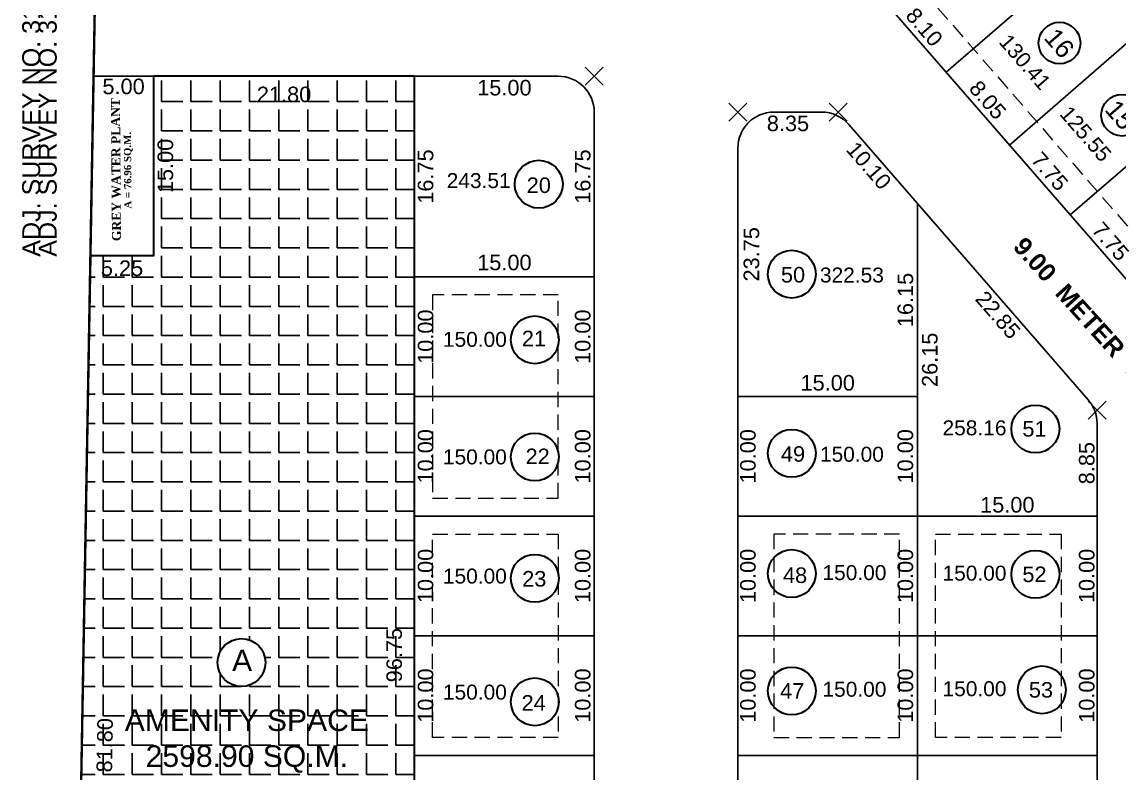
# Model space of a CAD drawing. Header units: millimetres. Extents: x 26213 to 35402, y -1028 to 2462.
# Drawn here: x 34952.4 to 35044, y 660.9 to 723.6 of the extents above; entities that cross this region are included whole.
import ezdxf
from ezdxf.enums import TextEntityAlignment as Align

# ---------------------------------------------------------------- set-up
doc = ezdxf.new("R2010")
doc.units = ezdxf.units.MM
doc.header["$PDMODE"] = 3
doc.header["$PDSIZE"] = 0.75
for name, pattern in [('1', [0]), ('DASHED', [19.05, 12.7, -6.35]), ('DASHED2', [9.525, 6.35, -3.175])]:
    doc.linetypes.add(name, pattern=pattern)
for name, color, linetype in [('adj. gat no', 76, 'Continuous'), ('AREA', 7, 'Continuous'), ('Chamber', 7, '1'), ('DIMEMSION', 7, 'Continuous'), ('NUMBRING', 162, 'Continuous'), ('POINT', 190, 'Continuous'), ('ROAD', 7, 'Continuous'), ('SOLID HATCH', 253, 'Continuous')]:
    doc.layers.add(name, color=color, linetype=linetype)
doc.layers.add('CIRCLE', color=197, linetype='Continuous', lineweight=30)
doc.layers.add('LAYOUT PLAN', color=7, linetype='Continuous', lineweight=25)
doc.styles.add('KAUSTUBH', font='timesbd.ttf')
doc.styles.get("Standard").update_dxf_attribs({"font": 'arial.ttf'})
doc.dimstyles.new('LAYOUT PLAN', dxfattribs={"dimtxt": 1.3, "dimasz": 1, "dimexe": 0.18, "dimexo": 0.0625, "dimgap": 0.09, "dimtad": 0, "dimrnd": 0.05, "dimzin": 0, "dimdsep": 46, "dimtxsty": 'Standard', "dimcen": 0, "dimse1": 1, "dimse2": 1, "dimsd1": 1, "dimsd2": 1, "dimadec": 0, "dimazin": 0, "dimtfac": 1, "dimtofl": 0, "dimtmove": 0, "dimatfit": 3, "dimfxl": 1, "dimtolj": 1, "dimtzin": 0, "dimarcsym": 0})

# ---------------------------------------------------------------- blocks, each defined once
blk = doc.blocks.new('*D3396')
at = {"layer": 'Defpoints', "color": 0, "ltscale": 2}
for p in [(34958.364, 719.106), (34963.364, 719.106), (34963.364, 718.247)]:
    blk.add_point(p, dxfattribs=at)
at = {"layer": 'LAYOUT PLAN', "color": 0, "ltscale": 2, "insert": (34960.864, 718.247), "char_height": 1.3, "attachment_point": 5}
blk.add_mtext('\\A1;5.00', dxfattribs=at)
blk = doc.blocks.new('*D3723')
at = {"layer": 'Defpoints', "color": 0, "ltscale": 2}
for p in [(35041.307, 662.335), (35042.167, 662.335), (35042.167, 652.335)]:
    blk.add_point(p, dxfattribs=at)
at = {"layer": 'DIMEMSION', "color": 0, "ltscale": 2, "insert": (35041.307, 657.335), "char_height": 1.3, "attachment_point": 5, "rotation": 90}
blk.add_mtext('\\A1;10.00', dxfattribs=at)
blk = doc.blocks.new('*D3724')
at = {"layer": 'Defpoints', "color": 0, "ltscale": 2}
for p in [(35041.307, 672.335), (35042.167, 672.335), (35042.167, 662.335)]:
    blk.add_point(p, dxfattribs=at)
at = {"layer": 'DIMEMSION', "color": 0, "ltscale": 2, "insert": (35041.307, 667.335), "char_height": 1.3, "attachment_point": 5, "rotation": 90}
blk.add_mtext('\\A1;10.00', dxfattribs=at)
blk = doc.blocks.new('*D3725')
at = {"layer": 'Defpoints', "color": 0, "ltscale": 2}
for p in [(35041.307, 682.335), (35042.167, 682.335), (35042.167, 672.335)]:
    blk.add_point(p, dxfattribs=at)
at = {"layer": 'DIMEMSION', "color": 0, "ltscale": 2, "insert": (35041.307, 677.335), "char_height": 1.3, "attachment_point": 5, "rotation": 90}
blk.add_mtext('\\A1;10.00', dxfattribs=at)
blk = doc.blocks.new('*D3726')
at = {"layer": 'Defpoints', "color": 0, "ltscale": 2}
for p in [(35041.307, 691.198), (35042.167, 691.198), (35042.167, 682.335)]:
    blk.add_point(p, dxfattribs=at)
at = {"layer": 'DIMEMSION', "color": 0, "ltscale": 2, "insert": (35041.307, 686.767), "char_height": 1.3, "attachment_point": 5, "rotation": 90}
blk.add_mtext('\\A1;8.85', dxfattribs=at)
blk = doc.blocks.new('*D3727')
at = {"layer": 'Defpoints', "color": 0, "ltscale": 2}
for p in [(35027.167, 708.468), (35026.384, 707.788), (35042.167, 691.198)]:
    blk.add_point(p, dxfattribs=at)
at = {"layer": 'DIMEMSION', "color": 0, "ltscale": 2, "insert": (35033.884, 699.153), "char_height": 1.3, "attachment_point": 5, "rotation": 310.97595}
blk.add_mtext('\\A1;22.85', dxfattribs=at)
blk = doc.blocks.new('*D3736')
at = {"layer": 'Defpoints', "color": 0, "ltscale": 2}
for p in [(35026.16, 662.335), (35027.167, 662.335), (35027.167, 652.335)]:
    blk.add_point(p, dxfattribs=at)
at = {"layer": 'DIMEMSION', "color": 0, "ltscale": 2, "insert": (35026.16, 657.335), "char_height": 1.3, "attachment_point": 5, "rotation": 90}
blk.add_mtext('\\A1;10.00', dxfattribs=at)
blk = doc.blocks.new('*D3737')
at = {"layer": 'Defpoints', "color": 0, "ltscale": 2}
for p in [(35026.16, 672.335), (35027.167, 672.335), (35027.167, 662.335)]:
    blk.add_point(p, dxfattribs=at)
at = {"layer": 'DIMEMSION', "color": 0, "ltscale": 2, "insert": (35026.16, 667.335), "char_height": 1.3, "attachment_point": 5, "rotation": 90}
blk.add_mtext('\\A1;10.00', dxfattribs=at)
blk = doc.blocks.new('*D3738')
at = {"layer": 'Defpoints', "color": 0, "ltscale": 2}
for p in [(35026.16, 682.335), (35027.167, 682.335), (35027.167, 672.335)]:
    blk.add_point(p, dxfattribs=at)
at = {"layer": 'DIMEMSION', "color": 0, "ltscale": 2, "insert": (35026.16, 677.335), "char_height": 1.3, "attachment_point": 5, "rotation": 90}
blk.add_mtext('\\A1;10.00', dxfattribs=at)
blk = doc.blocks.new('*D3739')
at = {"layer": 'Defpoints', "color": 0, "ltscale": 2}
for p in [(35026.16, 692.335), (35027.167, 692.335), (35027.167, 682.335)]:
    blk.add_point(p, dxfattribs=at)
at = {"layer": 'DIMEMSION', "color": 0, "ltscale": 2, "insert": (35026.16, 687.335), "char_height": 1.3, "attachment_point": 5, "rotation": 90}
blk.add_mtext('\\A1;10.00', dxfattribs=at)
blk = doc.blocks.new('*D3740')
at = {"layer": 'Defpoints', "color": 0, "ltscale": 2}
for p in [(35026.16, 708.468), (35027.167, 708.468), (35027.167, 692.335)]:
    blk.add_point(p, dxfattribs=at)
at = {"layer": 'DIMEMSION', "color": 0, "ltscale": 2, "insert": (35026.16, 700.402), "char_height": 1.3, "attachment_point": 5, "rotation": 90}
blk.add_mtext('\\A1;16.15', dxfattribs=at)
blk = doc.blocks.new('*D3741')
at = {"layer": 'Defpoints', "color": 0, "ltscale": 2}
for p in [(35027.167, 708.468), (35027.167, 682.335), (35028.199, 682.335)]:
    blk.add_point(p, dxfattribs=at)
at = {"layer": 'DIMEMSION', "color": 0, "ltscale": 2, "insert": (35028.199, 695.402), "char_height": 1.3, "attachment_point": 5, "rotation": 90}
blk.add_mtext('\\A1;26.15', dxfattribs=at)
blk = doc.blocks.new('*D3742')
at = {"layer": 'Defpoints', "color": 0, "ltscale": 2}
for p in [(35020.534, 716.106), (35019.788, 715.458), (35027.167, 708.468)]:
    blk.add_point(p, dxfattribs=at)
at = {"layer": 'DIMEMSION', "color": 0, "ltscale": 2, "insert": (35023.104, 711.639), "char_height": 1.3, "attachment_point": 5, "rotation": 310.97595}
blk.add_mtext('\\A1;10.10', dxfattribs=at)
blk = doc.blocks.new('*D3387')
at = {"layer": 'Defpoints', "color": 0, "ltscale": 2}
for p in [(35012.167, 716.106), (35020.534, 716.106), (35012.167, 715.155)]:
    blk.add_point(p, dxfattribs=at)
at = {"layer": 'DIMEMSION', "color": 0, "ltscale": 2, "insert": (35016.35, 715.155), "char_height": 1.3, "attachment_point": 5}
blk.add_mtext('\\A1;8.35', dxfattribs=at)
blk = doc.blocks.new('*D3743')
at = {"layer": 'Defpoints', "color": 0, "ltscale": 2}
for p in [(35012.167, 716.106), (35012.167, 692.335), (35013.305, 692.335)]:
    blk.add_point(p, dxfattribs=at)
at = {"layer": 'DIMEMSION', "color": 0, "ltscale": 2, "insert": (35013.305, 704.22), "char_height": 1.3, "attachment_point": 5, "rotation": 90}
blk.add_mtext('\\A1;23.75', dxfattribs=at)
blk = doc.blocks.new('*D3744')
at = {"layer": 'Defpoints', "color": 0, "ltscale": 2}
for p in [(35027.167, 693.472), (35012.167, 692.335), (35027.167, 692.335)]:
    blk.add_point(p, dxfattribs=at)
at = {"layer": 'DIMEMSION', "color": 0, "ltscale": 2, "insert": (35019.667, 693.472), "char_height": 1.3, "attachment_point": 5}
blk.add_mtext('\\A1;15.00', dxfattribs=at)
blk = doc.blocks.new('*D3745')
at = {"layer": 'Defpoints', "color": 0, "ltscale": 2}
for p in [(35012.167, 692.335), (35012.167, 682.335), (35013.01, 682.335)]:
    blk.add_point(p, dxfattribs=at)
at = {"layer": 'DIMEMSION', "color": 0, "ltscale": 2, "insert": (35013.01, 687.335), "char_height": 1.3, "attachment_point": 5, "rotation": 90}
blk.add_mtext('\\A1;10.00', dxfattribs=at)
blk = doc.blocks.new('*D3746')
at = {"layer": 'Defpoints', "color": 0, "ltscale": 2}
for p in [(35012.167, 682.335), (35013.01, 672.335), (35013.01, 672.335)]:
    blk.add_point(p, dxfattribs=at)
at = {"layer": 'DIMEMSION', "color": 0, "ltscale": 2, "insert": (35013.01, 677.335), "char_height": 1.3, "attachment_point": 5, "rotation": 90}
blk.add_mtext('\\A1;10.00', dxfattribs=at)
blk = doc.blocks.new('*D3747')
at = {"layer": 'Defpoints', "color": 0, "ltscale": 2}
for p in [(35013.01, 672.335), (35012.167, 662.335), (35013.01, 662.335)]:
    blk.add_point(p, dxfattribs=at)
at = {"layer": 'DIMEMSION', "color": 0, "ltscale": 2, "insert": (35013.01, 667.335), "char_height": 1.3, "attachment_point": 5, "rotation": 90}
blk.add_mtext('\\A1;10.00', dxfattribs=at)
blk = doc.blocks.new('*D3748')
at = {"layer": 'Defpoints', "color": 0, "ltscale": 2}
for p in [(35012.167, 662.335), (35012.167, 652.335), (35013.01, 652.335)]:
    blk.add_point(p, dxfattribs=at)
at = {"layer": 'DIMEMSION', "color": 0, "ltscale": 2, "insert": (35013.01, 657.335), "char_height": 1.3, "attachment_point": 5, "rotation": 90}
blk.add_mtext('\\A1;10.00', dxfattribs=at)
blk = doc.blocks.new('*D3759')
at = {"layer": 'Defpoints', "color": 0, "ltscale": 2}
for p in [(35042.167, 683.276), (35027.167, 682.335), (35042.167, 682.335)]:
    blk.add_point(p, dxfattribs=at)
at = {"layer": 'DIMEMSION', "color": 0, "ltscale": 2, "insert": (35034.667, 683.276), "char_height": 1.3, "attachment_point": 5}
blk.add_mtext('\\A1;15.00', dxfattribs=at)
blk = doc.blocks.new('*D3770')
at = {"layer": 'Defpoints', "color": 0, "ltscale": 2}
for p in [(34985.167, 662.335), (34986.09, 662.335), (34985.167, 652.335)]:
    blk.add_point(p, dxfattribs=at)
at = {"layer": 'DIMEMSION', "color": 0, "ltscale": 2, "insert": (34986.09, 657.335), "char_height": 1.3, "attachment_point": 5, "rotation": 90}
blk.add_mtext('\\A1;10.00', dxfattribs=at)
blk = doc.blocks.new('*D3771')
at = {"layer": 'Defpoints', "color": 0, "ltscale": 2}
for p in [(34985.167, 672.335), (34986.09, 672.335), (34985.167, 662.335)]:
    blk.add_point(p, dxfattribs=at)
at = {"layer": 'DIMEMSION', "color": 0, "ltscale": 2, "insert": (34986.09, 667.335), "char_height": 1.3, "attachment_point": 5, "rotation": 90}
blk.add_mtext('\\A1;10.00', dxfattribs=at)
blk = doc.blocks.new('*D3772')
at = {"layer": 'Defpoints', "color": 0, "ltscale": 2}
for p in [(34985.167, 682.335), (34986.09, 682.335), (34985.167, 672.335)]:
    blk.add_point(p, dxfattribs=at)
at = {"layer": 'DIMEMSION', "color": 0, "ltscale": 2, "insert": (34986.09, 677.335), "char_height": 1.3, "attachment_point": 5, "rotation": 90}
blk.add_mtext('\\A1;10.00', dxfattribs=at)
blk = doc.blocks.new('*D3773')
at = {"layer": 'Defpoints', "color": 0, "ltscale": 2}
for p in [(34985.167, 692.335), (34986.09, 692.335), (34985.167, 682.335)]:
    blk.add_point(p, dxfattribs=at)
at = {"layer": 'DIMEMSION', "color": 0, "ltscale": 2, "insert": (34986.09, 687.335), "char_height": 1.3, "attachment_point": 5, "rotation": 90}
blk.add_mtext('\\A1;10.00', dxfattribs=at)
blk = doc.blocks.new('*D3774')
at = {"layer": 'Defpoints', "color": 0, "ltscale": 2}
for p in [(34985.167, 702.335), (34986.09, 702.335), (34985.167, 692.335)]:
    blk.add_point(p, dxfattribs=at)
at = {"layer": 'DIMEMSION', "color": 0, "ltscale": 2, "insert": (34986.09, 697.335), "char_height": 1.3, "attachment_point": 5, "rotation": 90}
blk.add_mtext('\\A1;10.00', dxfattribs=at)
blk = doc.blocks.new('*D3775')
at = {"layer": 'Defpoints', "color": 0, "ltscale": 2}
for p in [(34985.167, 719.106), (34986.09, 719.106), (34985.167, 702.335)]:
    blk.add_point(p, dxfattribs=at)
at = {"layer": 'DIMEMSION', "color": 0, "ltscale": 2, "insert": (34986.09, 710.72), "char_height": 1.3, "attachment_point": 5, "rotation": 90}
blk.add_mtext('\\A1;16.75', dxfattribs=at)
blk = doc.blocks.new('*D3776')
at = {"layer": 'Defpoints', "color": 0, "ltscale": 2}
for p in [(34985.167, 719.106), (35000.167, 719.106), (35000.167, 718.138)]:
    blk.add_point(p, dxfattribs=at)
at = {"layer": 'DIMEMSION', "color": 0, "ltscale": 2, "insert": (34992.667, 718.138), "char_height": 1.3, "attachment_point": 5}
blk.add_mtext('\\A1;15.00', dxfattribs=at)
blk = doc.blocks.new('*D3777')
at = {"layer": 'Defpoints', "color": 0, "ltscale": 2}
for p in [(35000.167, 719.106), (34999.213, 702.335), (35000.167, 702.335)]:
    blk.add_point(p, dxfattribs=at)
at = {"layer": 'DIMEMSION', "color": 0, "ltscale": 2, "insert": (34999.213, 710.72), "char_height": 1.3, "attachment_point": 5, "rotation": 90}
blk.add_mtext('\\A1;16.75', dxfattribs=at)
blk = doc.blocks.new('*D3778')
at = {"layer": 'Defpoints', "color": 0, "ltscale": 2}
for p in [(34985.167, 703.527), (34985.167, 702.335), (35000.167, 702.335)]:
    blk.add_point(p, dxfattribs=at)
at = {"layer": 'DIMEMSION', "color": 0, "ltscale": 2, "insert": (34992.667, 703.527), "char_height": 1.3, "attachment_point": 5}
blk.add_mtext('\\A1;15.00', dxfattribs=at)
blk = doc.blocks.new('*D3779')
at = {"layer": 'Defpoints', "color": 0, "ltscale": 2}
for p in [(35000.167, 702.335), (34999.213, 692.335), (35000.167, 692.335)]:
    blk.add_point(p, dxfattribs=at)
at = {"layer": 'DIMEMSION', "color": 0, "ltscale": 2, "insert": (34999.213, 697.335), "char_height": 1.3, "attachment_point": 5, "rotation": 90}
blk.add_mtext('\\A1;10.00', dxfattribs=at)
blk = doc.blocks.new('*D3780')
at = {"layer": 'Defpoints', "color": 0, "ltscale": 2}
for p in [(35000.167, 692.335), (34999.213, 682.335), (35000.167, 682.335)]:
    blk.add_point(p, dxfattribs=at)
at = {"layer": 'DIMEMSION', "color": 0, "ltscale": 2, "insert": (34999.213, 687.335), "char_height": 1.3, "attachment_point": 5, "rotation": 90}
blk.add_mtext('\\A1;10.00', dxfattribs=at)
blk = doc.blocks.new('*D3781')
at = {"layer": 'Defpoints', "color": 0, "ltscale": 2}
for p in [(35000.167, 682.335), (34999.213, 672.335), (35000.167, 672.335)]:
    blk.add_point(p, dxfattribs=at)
at = {"layer": 'DIMEMSION', "color": 0, "ltscale": 2, "insert": (34999.213, 677.335), "char_height": 1.3, "attachment_point": 5, "rotation": 90}
blk.add_mtext('\\A1;10.00', dxfattribs=at)
blk = doc.blocks.new('*D3782')
at = {"layer": 'Defpoints', "color": 0, "ltscale": 2}
for p in [(35000.167, 672.335), (34999.213, 662.335), (35000.167, 662.335)]:
    blk.add_point(p, dxfattribs=at)
at = {"layer": 'DIMEMSION', "color": 0, "ltscale": 2, "insert": (34999.213, 667.335), "char_height": 1.3, "attachment_point": 5, "rotation": 90}
blk.add_mtext('\\A1;10.00', dxfattribs=at)
blk = doc.blocks.new('*D3783')
at = {"layer": 'Defpoints', "color": 0, "ltscale": 2}
for p in [(35000.167, 662.335), (34999.213, 652.335), (35000.167, 652.335)]:
    blk.add_point(p, dxfattribs=at)
at = {"layer": 'DIMEMSION', "color": 0, "ltscale": 2, "insert": (34999.213, 657.335), "char_height": 1.3, "attachment_point": 5, "rotation": 90}
blk.add_mtext('\\A1;10.00', dxfattribs=at)
blk = doc.blocks.new('*D3801')
at = {"layer": 'Defpoints', "color": 0, "ltscale": 2}
for p in [(34958.101, 704.106), (34960.013, 704.072), (34956.666, 622.335)]:
    blk.add_point(p, dxfattribs=at)
at = {"layer": 'DIMEMSION', "color": 0, "ltscale": 2, "insert": (34959.296, 663.187), "char_height": 1.3, "attachment_point": 5, "rotation": 88.99437}
blk.add_mtext('\\A1;81.80', dxfattribs=at)
blk = doc.blocks.new('*D3802')
at = {"layer": 'Defpoints', "color": 0, "ltscale": 2}
for p in [(34958.101, 704.11), (34963.364, 704.106), (34958.1, 703.051)]:
    blk.add_point(p, dxfattribs=at)
at = {"layer": 'DIMEMSION', "color": 0, "ltscale": 2, "insert": (34960.732, 703.049), "char_height": 1.3, "attachment_point": 5, "rotation": 359.9497}
blk.add_mtext('\\A1;5.25', dxfattribs=at)
blk = doc.blocks.new('*D3803')
at = {"layer": 'Defpoints', "color": 0, "ltscale": 2}
for p in [(34963.364, 719.106), (34964.36, 719.106), (34963.364, 704.106)]:
    blk.add_point(p, dxfattribs=at)
at = {"layer": 'DIMEMSION', "color": 0, "ltscale": 2, "insert": (34964.36, 711.606), "char_height": 1.3, "attachment_point": 5, "rotation": 90}
blk.add_mtext('\\A1;15.00', dxfattribs=at)
blk = doc.blocks.new('*D3804')
at = {"layer": 'Defpoints', "color": 0, "ltscale": 2}
for p in [(34963.364, 719.106), (34985.167, 719.106), (34963.364, 717.574)]:
    blk.add_point(p, dxfattribs=at)
at = {"layer": 'DIMEMSION', "color": 0, "ltscale": 2, "insert": (34974.266, 717.574), "char_height": 1.3, "attachment_point": 5}
blk.add_mtext('\\A1;21.80', dxfattribs=at)
blk = doc.blocks.new('*D3805')
at = {"layer": 'Defpoints', "color": 0, "ltscale": 2}
for p in [(34985.167, 719.106), (34983.471, 622.335), (34985.167, 622.335)]:
    blk.add_point(p, dxfattribs=at)
at = {"layer": 'DIMEMSION', "color": 0, "ltscale": 2, "insert": (34983.471, 670.72), "char_height": 1.3, "attachment_point": 5, "rotation": 90}
blk.add_mtext('\\A1;96.75', dxfattribs=at)
blk = doc.blocks.new('*D3820')
at = {"layer": 'Defpoints', "color": 0, "ltscale": 2}
for p in [(35039.924, 707.506), (35040.751, 708.224), (35045.006, 701.655)]:
    blk.add_point(p, dxfattribs=at)
at = {"layer": 'DIMEMSION', "color": 0, "ltscale": 2, "insert": (35043.292, 705.298), "char_height": 1.3, "attachment_point": 5, "rotation": 310.97595}
blk.add_mtext('\\A1;7.75', dxfattribs=at)
blk = doc.blocks.new('*D3821')
at = {"layer": 'Defpoints', "color": 0, "ltscale": 2}
for p in [(35035.669, 714.075), (35034.842, 713.357), (35039.924, 707.506)]:
    blk.add_point(p, dxfattribs=at)
at = {"layer": 'DIMEMSION', "color": 0, "ltscale": 2, "insert": (35038.21, 711.149), "char_height": 1.3, "attachment_point": 5, "rotation": 310.97595}
blk.add_mtext('\\A1;7.75', dxfattribs=at)
blk = doc.blocks.new('*D3822')
at = {"layer": 'Defpoints', "color": 0, "ltscale": 2}
for p in [(35029.563, 719.434), (35030.39, 720.153), (35034.842, 713.357)]:
    blk.add_point(p, dxfattribs=at)
at = {"layer": 'DIMEMSION', "color": 0, "ltscale": 2, "insert": (35033.029, 717.114), "char_height": 1.3, "attachment_point": 5, "rotation": 310.97595}
blk.add_mtext('\\A1;8.05', dxfattribs=at)
blk = doc.blocks.new('*D3823')
at = {"layer": 'Defpoints', "color": 0, "ltscale": 2}
for p in [(35025.078, 726.268), (35024.252, 725.55), (35029.563, 719.434)]:
    blk.add_point(p, dxfattribs=at)
at = {"layer": 'DIMEMSION', "color": 0, "ltscale": 2, "insert": (35027.734, 723.21), "char_height": 1.3, "attachment_point": 5, "rotation": 310.97595}
blk.add_mtext('\\A1;8.10', dxfattribs=at)

msp = doc.modelspace()

# ---------------------------------------------------------------- hatches: boundary and pattern name
at = {"lineweight": 25, "ltscale": 2}
h = msp.add_hatch(dxfattribs=at)
h.set_pattern_fill('ANGLE,_O', color=6, scale=0.35)
h.set_pattern_definition([(0, (6629.385, -742.5358), (0, 2.44475), [1.778, -0.66675]), (90, (6629.385, -742.5358), (-2.44475, 1e-16), [1.778, -0.66675])])
h.paths.add_polyline_path([(34985.167, 719.106), (34963.364, 719.106), (34963.364, 704.106), (34958.101, 704.106), (34956.666, 622.335), (34985.167, 622.335)])
h.paths.add_polyline_path([(34968.714, 670.094, -1), (34972.714, 670.094, -1)], flags=16)
h.paths.add_polyline_path([(34960.599, 660.573), (34960.69, 665.767), (34958.012, 665.814), (34957.92, 660.62)], flags=24)
h.paths.add_polyline_path([(34958.637, 701.702), (34962.822, 701.698), (34962.824, 704.377), (34958.639, 704.381)], flags=24)
h.paths.add_polyline_path([(34965.708, 708.953), (34965.708, 714.148), (34963.029, 714.148), (34963.029, 708.953)], flags=24)
h.paths.add_polyline_path([(34971.685, 716.225), (34976.88, 716.225), (34976.88, 718.904), (34971.685, 718.904)], flags=24)
h.paths.add_polyline_path([(34984.82, 668.122), (34984.82, 673.316), (34982.141, 673.316), (34982.141, 668.122)], flags=24)
h.paths.add_polyline_path([(34969.471, 668.397), (34972.055, 668.397), (34972.055, 672.105), (34969.471, 672.105)], flags=24)
h.paths.add_polyline_path([(34960.577, 660.185), (34981.873, 660.185), (34981.873, 666.924), (34960.577, 666.924)], flags=24)

# ---------------------------------------------------------------- linework, layer by layer
at = {"color": 1, "lineweight": 35}
for points in [[(35178.167, 404.589), (35181.38, 290.065), (35181.38, 290.065), (34953.574, 285.764), (34953.574, 567.995), (34956.321, 602.668), (34961.196, 880.404), (35152.829, 872.299), (35165.087, 701.488), (35174.34, 542.335), (35174.387, 542.333), (35178.167, 404.589)], [(35060.252, 684.101), (35060.252, 684.101), (35072.483, 694.724), (35047.073, 723.98), (35073.542, 746.97), (35051.681, 768.47), (35029.209, 788.595), (35005.929, 807.673), (34981.342, 826.215), (34960.503, 840.963), (34959.33, 774.106), (34958.891, 749.106), (34958.575, 731.106), (34958.364, 719.106), (34957.387, 663.432), (34956.843, 632.442), (34956.606, 618.92), (34956.321, 602.668), (34953.574, 567.995), (34953.574, 539.335), (34953.574, 484.486)], [(35060.252, 684.101), (35060.252, 684.101), (35072.483, 694.724), (35047.073, 723.98), (35073.542, 746.97), (35051.681, 768.47), (35029.209, 788.595), (35005.929, 807.673), (34981.342, 826.215), (34960.503, 840.963), (34959.33, 774.106), (34958.891, 749.106), (34958.575, 731.106), (34958.364, 719.106), (34957.387, 663.432), (34956.843, 632.442), (34956.606, 618.92), (34956.321, 602.668), (34953.574, 567.995), (34953.574, 539.335), (34953.574, 484.486)]]:
    msp.add_lwpolyline(points, dxfattribs=at)
at = {"layer": 'Chamber', "linetype": 'DASHED2'}
msp.add_line((34956.321, 602.668), (34961.196, 880.404), dxfattribs=at)
at = {"layer": 'CIRCLE'}
for centre, radius in [((35039.025, 721.875), 1.744), ((35044.259, 715.848), 1.744), ((34995.54, 710.077), 2), ((35016.67, 702.565), 2), ((34995.209, 697.074), 2), ((35037.013, 689.621), 2), ((34995.209, 687.279), 2), ((35016.67, 687.585), 2), ((34995.209, 677.137), 2), ((35016.67, 677.533), 2), ((35037.013, 677.474), 2), ((35037.554, 667.816), 2), ((35016.67, 667.72), 2), ((34995.209, 666.817), 2)]:
    msp.add_circle(centre, radius, dxfattribs=at)
at = {"layer": 'LAYOUT PLAN', "lineweight": 25}
for p, q in [((34956.321, 602.668), (34961.196, 880.404)), ((34956.321, 602.668), (34961.196, 880.404)), ((35029.563, 719.434), (35041.794, 730.057)), ((34997.167, 719.106), (34958.364, 719.106)), ((34985.167, 719.106), (34985.167, 542.335)), ((35000.167, 716.106), (35000.167, 545.335)), ((35015.167, 716.106), (35019.166, 716.106)), ((35012.167, 713.106), (35012.167, 545.335)), ((35027.167, 542.335), (35027.167, 708.468)), ((35000.167, 702.335), (34985.167, 702.335)), ((35000.167, 692.335), (34985.167, 692.335)), ((35027.167, 692.335), (35012.167, 692.335)), ((35042.167, 690.077), (35042.167, 545.335)), ((35000.167, 682.335), (34985.167, 682.335)), ((35042.167, 682.335), (35012.167, 682.335)), ((35000.167, 672.335), (34985.167, 672.335)), ((35042.167, 672.335), (35012.167, 672.335)), ((35000.167, 662.335), (34985.167, 662.335)), ((35042.167, 662.335), (35012.167, 662.335))]:
    msp.add_line(p, q, dxfattribs=at)
at = {"layer": 'LAYOUT PLAN'}
for p, q in [((35012.902, 738.617), (35060.252, 684.101)), ((35047.073, 723.98), (35034.842, 713.357)), ((35052.155, 718.129), (35039.924, 707.506))]:
    msp.add_line(p, q, dxfattribs=at)
at = {"layer": 'LAYOUT PLAN', "ltscale": 2}
msp.add_line((35041.432, 692.045), (35021.431, 715.073), dxfattribs=at)
at = {"layer": 'LAYOUT PLAN', "lineweight": 25}
msp.add_lwpolyline([(34985.167, 719.106), (34963.364, 719.106), (34963.364, 704.106), (34958.101, 704.106), (34956.666, 622.335), (34985.167, 622.335)], close=True, dxfattribs=at)
at = {"layer": 'LAYOUT PLAN', "color": 220, "lineweight": 30, "true_color": 0xff2ecb}
msp.add_lwpolyline([(34985.167, 719.106), (34963.364, 719.106), (34963.364, 704.106), (34958.101, 704.106), (34956.666, 622.335), (34985.167, 622.335)], close=True, dxfattribs=at)
at = {"layer": 'LAYOUT PLAN', "ltscale": 2}
msp.add_lwpolyline([(34963.364, 719.106), (34958.364, 719.106), (34958.101, 704.106), (34963.364, 704.106)], close=True, dxfattribs=at)
at = {"layer": 'LAYOUT PLAN', "color": 7, "lineweight": 25}
msp.add_lwpolyline([(34958.364, 719.106), (34963.364, 719.106), (34963.364, 704.106), (34958.101, 704.11), (34958.364, 719.106)], dxfattribs=at)
at = {"layer": 'LAYOUT PLAN', "color": 220, "lineweight": 30, "true_color": 0xff2ecb}
msp.add_circle((34970.714, 670.094), 2, dxfattribs=at)
at = {"layer": 'LAYOUT PLAN', "lineweight": 25}
for centre, start, end in [((34997.167, 716.106), 0, 90), ((35015.167, 713.106), 90, 180), ((35039.167, 690.077), 0, 40.97595)]:
    msp.add_arc(centre, 3, start, end, dxfattribs=at)
at = {"layer": 'LAYOUT PLAN', "ltscale": 2}
msp.add_arc((35019.166, 713.106), 3, 40.97595, 90, dxfattribs=at)
at = {"layer": 'POINT'}
for p in [(35000.167, 719.106), (35012.167, 716.106), (35020.534, 716.106), (35042.167, 691.198)]:
    msp.add_point(p, dxfattribs=at)
at = {"layer": 'SOLID HATCH', "color": 9, "linetype": 'DASHED', "lineweight": 15, "ltscale": 0.1, "true_color": 0xc7c8ca}
for points in [[(35016.385, 739.182), (35061.533, 687.201), (35070.367, 694.873), (35025.219, 746.854), (35016.385, 739.182)], [(34986.667, 683.835), (34997.167, 683.835), (34997.167, 700.835), (34986.667, 700.835), (34986.667, 683.835)], [(34986.667, 680.835), (34997.167, 680.835), (34997.167, 663.835), (34986.667, 663.835), (34986.667, 680.835)], [(35025.667, 680.835), (35015.167, 680.835), (35015.167, 663.835), (35025.667, 663.835), (35025.667, 680.835)], [(35028.667, 680.835), (35039.167, 680.835), (35039.167, 663.835), (35028.667, 663.835), (35028.667, 680.835)]]:
    msp.add_lwpolyline(points, dxfattribs=at)

# ---------------------------------------------------------------- texts
at = {"layer": 'adj. gat no', "color": 7, "insert": (34953.159, 686.725), "char_height": 1.5, "width": 60.37153, "attachment_point": 4, "rotation": 90}
msp.add_mtext('\\pi17.293;ADJ. SURVEY NO. 31  P T.', dxfattribs=at)
at = {"layer": 'adj. gat no', "insert": (34954.538, 686.725), "char_height": 1.5, "width": 60.37153, "attachment_point": 4, "rotation": 90}
msp.add_mtext('\\pi17.293;ADJ. SURVEY NO. 31  P T.', dxfattribs=at)
at = {"layer": 'AREA'}
for s, p in [('16', (35039.025, 721.875)), ('15', (35044.088, 715.868))]:
    msp.add_text(s, height=1.545, rotation=310.97595, dxfattribs=at).set_placement(p, align=Align.MIDDLE)
for s, p in [('130.41', (35036.154, 720.299)), ('125.55', (35041.217, 714.292))]:
    msp.add_text(s, height=1.2687, rotation=310.97595, dxfattribs=at).set_placement(p, align=Align.MIDDLE_CENTER)
for s, p in [('243.51', (34990.52, 710.381)), ('322.53', (35021.69, 702.488)), ('150.00', (34990.202, 697.112)), ('258.16', (35031.928, 689.715)), ('150.00', (35021.69, 687.507)), ('150.00', (34990.202, 687.288)), ('150.00', (35021.902, 677.614)), ('150.00', (35031.928, 677.568)), ('150.00', (34990.202, 677.325)), ('150.00', (34990.202, 667.625)), ('150.00', (35021.902, 667.866)), ('150.00', (35031.928, 667.91))]:
    msp.add_text(s, height=1.25, dxfattribs=at).set_placement(p, align=Align.MIDDLE_CENTER)
at = {"layer": 'LAYOUT PLAN', "color": 7, "lineweight": 25, "style": 'KAUSTUBH'}
for s, height, p in [('GREY WATER PLANT', 0.75, (34960.646, 705.323)), ('A = 76.96 SQ.M.', 0.6, (34961.526, 708.042))]:
    msp.add_text(s, height=height, rotation=90.40232, dxfattribs=at).set_placement(p)
at = {"layer": 'LAYOUT PLAN', "color": 7, "lineweight": 30, "width": 21.21436, "attachment_point": 5}
for s, insert, char_height in [('A', (34970.765, 670.279), 1.799), ('AMENITY SPACE\\P2598.90 SQ.M.', (34971.16, 663.528), 1.79933)]:
    msp.add_mtext(s, dxfattribs=dict(at, insert=insert, char_height=char_height))
at = {"layer": 'NUMBRING', "color": 7}
for s, p in [('20', (34995.54, 709.997)), ('50', (35016.772, 702.514)), ('21', (34995.134, 697.194)), ('51', (35036.936, 689.622)), ('49', (35016.772, 687.533)), ('22', (34995.446, 687.341)), ('48', (35016.943, 677.398)), ('52', (35036.936, 677.475)), ('23', (34995.163, 677.099)), ('47', (35016.701, 667.725)), ('53', (35037.477, 667.816)), ('24', (34995.111, 666.738))]:
    msp.add_text(s, height=1.3, dxfattribs=at).set_placement(p, align=Align.MIDDLE)
at = {"layer": 'ROAD', "insert": (35053.415, 685.602), "char_height": 1.5, "width": 54.26794, "attachment_point": 6, "rotation": 312.11798}
msp.add_mtext('{\\fArial|b1|i0|c0|p34;9.00  METER  WIDE  ROAD}', dxfattribs=at)

# ---------------------------------------------------------------- dimensions: what is measured, and where the dimension line sits
at = {"layer": 'DIMEMSION', "ltscale": 2}
for base, p1, p2, angle, override, picture, middle in [((35025.078, 726.268), (35029.563, 719.434), (35024.252, 725.55), 310.97595, {"dimtmove": 1, "dimfxl": 0.1, "dimfxlon": 1}, '*D3823', (35027.734, 723.21)), ((35030.39, 720.153), (35034.842, 713.357), (35029.563, 719.434), 310.97595, {"dimtmove": 1, "dimfxl": 0.1, "dimfxlon": 1}, '*D3822', (35033.029, 717.114)), ((34986.09, 719.106), (34985.167, 702.335), (34985.167, 719.106), 90, {"dimtmove": 1, "dimfxl": 0.1, "dimfxlon": 1}, '*D3775', (34986.09, 710.72)), ((34999.213, 702.335), (35000.167, 719.106), (35000.167, 702.335), 90, {"dimfxl": 0.1, "dimfxlon": 1}, '*D3777', (34999.213, 710.72)), ((35035.669, 714.075), (35039.924, 707.506), (35034.842, 713.357), 310.97595, {"dimtmove": 1, "dimfxl": 0.1, "dimfxlon": 1}, '*D3821', (35038.21, 711.149)), ((35026.16, 708.468), (35027.167, 692.335), (35027.167, 708.468), 90, {"dimtmove": 1, "dimfxl": 0.1, "dimfxlon": 1}, '*D3740', (35026.16, 700.402)), ((35028.199, 682.335), (35027.167, 708.468), (35027.167, 682.335), 90, {"dimfxl": 0.1, "dimfxlon": 1}, '*D3741', (35028.199, 695.402)), ((35040.751, 708.224), (35045.006, 701.655), (35039.924, 707.506), 310.97595, {"dimtmove": 1, "dimfxl": 0.1, "dimfxlon": 1}, '*D3820', (35043.292, 705.298)), ((34986.09, 702.335), (34985.167, 692.335), (34985.167, 702.335), 90, {"dimtmove": 1, "dimfxl": 0.1, "dimfxlon": 1}, '*D3774', (34986.09, 697.335)), ((34999.213, 692.335), (35000.167, 702.335), (35000.167, 692.335), 90, {"dimtmove": 1, "dimfxl": 0.1, "dimfxlon": 1}, '*D3779', (34999.213, 697.335)), ((34986.09, 692.335), (34985.167, 682.335), (34985.167, 692.335), 90, {"dimtmove": 1, "dimfxl": 0.1, "dimfxlon": 1}, '*D3773', (34986.09, 687.335)), ((34999.213, 682.335), (35000.167, 692.335), (35000.167, 682.335), 90, {"dimtmove": 1, "dimfxl": 0.1, "dimfxlon": 1}, '*D3780', (34999.213, 687.335)), ((35013.01, 682.335), (35012.167, 692.335), (35012.167, 682.335), 90, {"dimfxl": 0.1, "dimfxlon": 1}, '*D3745', (35013.01, 687.335)), ((35026.16, 692.335), (35027.167, 682.335), (35027.167, 692.335), 90, {"dimtmove": 1, "dimfxl": 0.1, "dimfxlon": 1}, '*D3739', (35026.16, 687.335)), ((35041.307, 691.198), (35042.167, 682.335), (35042.167, 691.198), 90, {"dimtmove": 1, "dimfxl": 0.1, "dimfxlon": 1}, '*D3726', (35041.307, 686.767)), ((34986.09, 682.335), (34985.167, 672.335), (34985.167, 682.335), 90, {"dimtmove": 1, "dimfxl": 0.1, "dimfxlon": 1}, '*D3772', (34986.09, 677.335)), ((34999.213, 672.335), (35000.167, 682.335), (35000.167, 672.335), 90, {"dimtmove": 1, "dimfxl": 0.1, "dimfxlon": 1}, '*D3781', (34999.213, 677.335)), ((35013.01, 672.335), (35012.167, 682.335), (35013.01, 672.335), 90, {"dimtmove": 1, "dimfxl": 0.1, "dimfxlon": 1}, '*D3746', (35013.01, 677.335)), ((35026.16, 682.335), (35027.167, 672.335), (35027.167, 682.335), 90, {"dimtmove": 1, "dimfxl": 0.1, "dimfxlon": 1}, '*D3738', (35026.16, 677.335)), ((35041.307, 682.335), (35042.167, 672.335), (35042.167, 682.335), 90, {"dimtmove": 1, "dimfxl": 0.1, "dimfxlon": 1}, '*D3725', (35041.307, 677.335)), ((34986.09, 672.335), (34985.167, 662.335), (34985.167, 672.335), 90, {"dimtmove": 1, "dimfxl": 0.1, "dimfxlon": 1}, '*D3771', (34986.09, 667.335)), ((34999.213, 662.335), (35000.167, 672.335), (35000.167, 662.335), 90, {"dimtmove": 1, "dimfxl": 0.1, "dimfxlon": 1}, '*D3782', (34999.213, 667.335)), ((35013.01, 662.335), (35013.01, 672.335), (35012.167, 662.335), 90, {"dimtmove": 1, "dimfxl": 0.1, "dimfxlon": 1}, '*D3747', (35013.01, 667.335)), ((35026.16, 672.335), (35027.167, 662.335), (35027.167, 672.335), 90, {"dimtmove": 1, "dimfxl": 0.1, "dimfxlon": 1}, '*D3737', (35026.16, 667.335)), ((35041.307, 672.335), (35042.167, 662.335), (35042.167, 672.335), 90, {"dimtmove": 1, "dimfxl": 0.1, "dimfxlon": 1}, '*D3724', (35041.307, 667.335)), ((34986.09, 662.335), (34985.167, 652.335), (34985.167, 662.335), 90, {"dimtmove": 1, "dimfxl": 0.1, "dimfxlon": 1}, '*D3770', (34986.09, 657.335)), ((34999.213, 652.335), (35000.167, 662.335), (35000.167, 652.335), 90, {"dimtmove": 1, "dimfxl": 0.1, "dimfxlon": 1}, '*D3783', (34999.213, 657.335)), ((35013.01, 652.335), (35012.167, 662.335), (35012.167, 652.335), 90, {"dimtmove": 1, "dimfxl": 0.1, "dimfxlon": 1}, '*D3748', (35013.01, 657.335)), ((35026.16, 662.335), (35027.167, 652.335), (35027.167, 662.335), 90, {"dimtmove": 1, "dimfxl": 0.1, "dimfxlon": 1}, '*D3736', (35026.16, 657.335)), ((35041.307, 662.335), (35042.167, 652.335), (35042.167, 662.335), 90, {"dimtmove": 1, "dimfxl": 0.1, "dimfxlon": 1}, '*D3723', (35041.307, 657.335))]:
    dim = msp.add_linear_dim(base=base, p1=p1, p2=p2, angle=angle, dimstyle='LAYOUT PLAN', override=override, dxfattribs=at)
    dim.commit()
    dim.dimension.update_dxf_attribs({"geometry": picture, "text_midpoint": middle})
for p1, p2, distance, picture, middle in [((34963.364, 704.106), (34963.364, 719.106), -0.995, '*D3803', (34964.36, 711.606)), ((34985.167, 719.106), (34963.364, 719.106), 1.532, '*D3804', (34974.266, 717.574)), ((34985.167, 719.106), (34985.167, 622.335), -1.696, '*D3805', (34983.471, 670.72)), ((35020.534, 716.106), (35012.167, 716.106), 0.951, '*D3387', (35016.35, 715.155)), ((35012.167, 716.106), (35012.167, 692.335), 1.138, '*D3743', (35013.305, 704.22)), ((35027.167, 708.468), (35020.534, 716.106), 0.988, '*D3742', (35023.104, 711.639)), ((35042.167, 691.198), (35027.167, 708.468), 1.037, '*D3727', (35033.884, 699.153)), ((34956.666, 622.335), (34958.101, 704.106), -1.913, '*D3801', (34959.296, 663.187)), ((34963.364, 704.106), (34958.101, 704.11), 1.059, '*D3802', (34960.732, 703.049)), ((35012.167, 692.335), (35027.167, 692.335), 1.136, '*D3744', (35019.667, 693.472))]:
    dim = msp.add_aligned_dim(p1=p1, p2=p2, distance=distance, dimstyle='LAYOUT PLAN', override={"dimfxl": 0.1, "dimfxlon": 1}, dxfattribs=at)
    dim.commit()
    dim.dimension.update_dxf_attribs({"geometry": picture, "text_midpoint": middle})
for base, p1, p2, picture, middle in [((35000.167, 718.138), (34985.167, 719.106), (35000.167, 719.106), '*D3776', (34992.667, 718.138)), ((34985.167, 703.527), (35000.167, 702.335), (34985.167, 702.335), '*D3778', (34992.667, 703.527)), ((35042.167, 683.276), (35027.167, 682.335), (35042.167, 682.335), '*D3759', (35034.667, 683.276))]:
    dim = msp.add_linear_dim(base=base, p1=p1, p2=p2, dimstyle='LAYOUT PLAN', override={"dimfxl": 0.1, "dimfxlon": 1}, dxfattribs=at)
    dim.commit()
    dim.dimension.update_dxf_attribs({"geometry": picture, "text_midpoint": middle})
at = {"layer": 'LAYOUT PLAN', "ltscale": 2}
dim = msp.add_linear_dim(base=(34963.364, 718.247), p1=(34958.364, 719.106), p2=(34963.364, 719.106), dimstyle='LAYOUT PLAN', override={"dimfxl": 0.1, "dimfxlon": 1}, dxfattribs=at)
dim.commit()
dim.dimension.update_dxf_attribs({"geometry": '*D3396', "text_midpoint": (34960.864, 718.247)})

doc.saveas('drawing.dxf')
